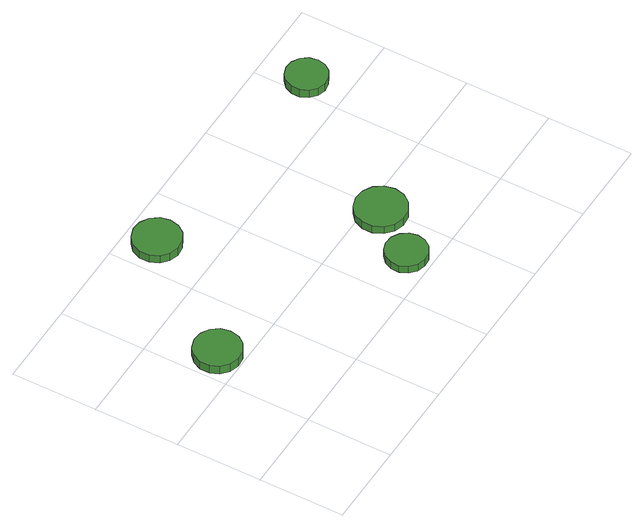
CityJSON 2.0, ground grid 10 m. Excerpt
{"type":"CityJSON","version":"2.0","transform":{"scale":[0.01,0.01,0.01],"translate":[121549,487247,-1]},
"CityObjects":{
"tree1":{"type":"SolitaryVegetationObject","attributes":{"function":"something"},"geometry":[{"type":"MultiSurface","lod":"1","boundaries":[[[0,1,2,3,4,5,6,7,8,9,10,11,12,13,14]],[[15,16,17,18,19,20,21,22,23,24,25,26,27,28,29]],[[0,29,28,1]],[[1,28,27,2]],[[2,27,26,3]],[[3,26,25,4]],[[4,25,24,5]],[[5,24,23,6]],[[6,23,22,7]],[[7,22,21,8]],[[8,21,20,9]],[[9,20,19,10]],[[10,19,18,11]],[[11,18,17,12]],[[12,17,16,13]],[[13,16,15,14]],[[14,15,29,0]]]}]},
"tree2":{"type":"SolitaryVegetationObject","attributes":{"function":"something"},"geometry":[{"type":"MultiSurface","lod":"1","boundaries":[[[30,31,32,33,34,35,36,37,38,39,40,41,42,43,44]],[[45,46,47,48,49,50,51,52,53,54,55,56,57,58,59]],[[30,59,58,31]],[[31,58,57,32]],[[32,57,56,33]],[[33,56,55,34]],[[34,55,54,35]],[[35,54,53,36]],[[36,53,52,37]],[[37,52,51,38]],[[38,51,50,39]],[[39,50,49,40]],[[40,49,48,41]],[[41,48,47,42]],[[42,47,46,43]],[[43,46,45,44]],[[44,45,59,30]]]}]},
"tree3":{"type":"SolitaryVegetationObject","attributes":{"function":"something"},"geometry":[{"type":"MultiSurface","lod":"1","boundaries":[[[60,61,62,63,64,65,66,67,68,69,70,71,72,73,74]],[[75,76,77,78,79,80,81,82,83,84,85,86,87,88,89]],[[60,89,88,61]],[[61,88,87,62]],[[62,87,86,63]],[[63,86,85,64]],[[64,85,84,65]],[[65,84,83,66]],[[66,83,82,67]],[[67,82,81,68]],[[68,81,80,69]],[[69,80,79,70]],[[70,79,78,71]],[[71,78,77,72]],[[72,77,76,73]],[[73,76,75,74]],[[74,75,89,60]]]}]},
"tree4":{"type":"SolitaryVegetationObject","attributes":{"function":"something"},"geometry":[{"type":"MultiSurface","lod":"1","boundaries":[[[90,91,92,93,94,95,96,97,98,99,100,101,102,103,104]],[[105,106,107,108,109,110,111,112,113,114,115,116,117,118,119]],[[90,119,118,91]],[[91,118,117,92]],[[92,117,116,93]],[[93,116,115,94]],[[94,115,114,95]],[[95,114,113,96]],[[96,113,112,97]],[[97,112,111,98]],[[98,111,110,99]],[[99,110,109,100]],[[100,109,108,101]],[[101,108,107,102]],[[102,107,106,103]],[[103,106,105,104]],[[104,105,119,90]]]}]},
"tree5":{"type":"SolitaryVegetationObject","attributes":{"function":"something"},"geometry":[{"type":"MultiSurface","lod":"1","boundaries":[[[120,121,122,123,124,125,126,127,128,129,130,131,132,133,134]],[[135,136,137,138,139,140,141,142,143,144,145,146,147,148,149]],[[120,149,148,121]],[[121,148,147,122]],[[122,147,146,123]],[[123,146,145,124]],[[124,145,144,125]],[[125,144,143,126]],[[126,143,142,127]],[[127,142,141,128]],[[128,141,140,129]],[[129,140,139,130]],[[130,139,138,131]],[[131,138,137,132]],[[132,137,136,133]],[[133,136,135,134]],[[134,135,149,120]]]}]}
},
"vertices":[
[596,1290,178],[573,1401,178],[506,1492,178],[408,1549,178],[295,1561,178],[188,1526,178],[104,1450,178],[58,1346,178],[58,1233,178],[104,1130,178],[188,1054,178],[295,1019,178],[408,1031,178],[506,1087,178],[573,1179,178],[573,1179,62],[506,1087,62],[408,1031,62],[295,1019,62],[188,1054,62],[104,1130,62],[58,1233,62],[58,1346,62],[104,1450,62],[188,1526,62],[295,1561,62],[408,1549,62],[506,1492,62],[573,1401,62],[596,1290,62],
[1650,2640,175],[1626,2752,175],[1559,2845,175],[1460,2902,175],[1346,2914,175],[1237,2878,175],[1152,2802,175],[1106,2697,175],[1106,2583,175],[1152,2478,175],[1237,2402,175],[1346,2367,175],[1460,2379,175],[1559,2436,175],[1626,2528,175],[1626,2528,61],[1559,2436,61],[1460,2379,61],[1346,2367,61],[1237,2402,61],[1152,2478,61],[1106,2583,61],[1106,2697,61],[1152,2802,61],[1237,2878,61],[1346,2914,61],[1460,2902,61],[1559,2845,61],[1626,2752,61],[1650,2640,61],
[2786,296,161],[2765,394,161],[2706,475,161],[2619,526,161],[2519,536,161],[2423,505,161],[2348,438,161],[2308,346,161],[2308,245,161],[2348,153,161],[2423,86,161],[2519,55,161],[2619,66,161],[2706,116,161],[2765,197,161],[2765,197,61],[2706,116,61],[2619,66,61],[2519,55,61],[2423,86,61],[2348,153,61],[2308,245,61],[2308,346,61],[2348,438,61],[2423,505,61],[2519,536,61],[2619,526,61],[2706,475,61],[2765,394,61],[2786,296,61],
[3239,838,163],[3213,958,163],[3141,1058,163],[3034,1119,163],[2912,1132,163],[2795,1094,163],[2703,1012,163],[2653,900,163],[2653,777,163],[2703,664,163],[2795,582,163],[2912,544,163],[3034,557,163],[3141,618,163],[3213,718,163],[3213,718,60],[3141,618,60],[3034,557,60],[2912,544,60],[2795,582,60],[2703,664,60],[2653,777,60],[2653,900,60],[2703,1012,60],[2795,1094,60],[2912,1132,60],[3034,1119,60],[3141,1058,60],[3213,958,60],[3239,838,60],
[4416,2465,170],[4396,2562,170],[4338,2641,170],[4253,2690,170],[4155,2701,170],[4061,2670,170],[3988,2604,170],[3948,2515,170],[3948,2416,170],[3988,2326,170],[4061,2260,170],[4155,2230,170],[4253,2240,170],[4338,2289,170],[4396,2369,170],[4396,2369,60],[4338,2289,60],[4253,2240,60],[4155,2230,60],[4061,2260,60],[3988,2326,60],[3948,2416,60],[3948,2515,60],[3988,2604,60],[4061,2670,60],[4155,2701,60],[4253,2690,60],[4338,2641,60],[4396,2562,60],[4416,2465,60]
]}
